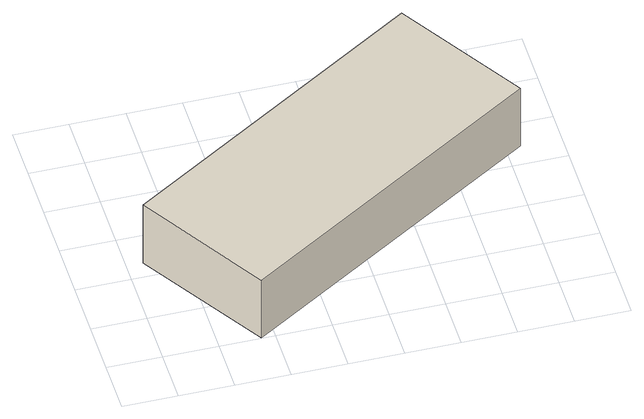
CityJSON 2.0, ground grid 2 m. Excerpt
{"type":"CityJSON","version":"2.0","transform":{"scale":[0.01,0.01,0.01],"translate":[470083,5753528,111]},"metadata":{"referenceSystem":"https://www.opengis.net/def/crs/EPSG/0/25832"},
"CityObjects":{
"building1":{"type":"Building","attributes":{"Gemeindeschluessel":"05711000","BezugspunktDach":"2000","function":"31001_2460","measuredHeight":2.7},"address":[{"country":"Germany","locality":"Bielefeld","thoroughfareNumber":"22","thoroughfareName":"Rudolf-Hardt-Weg"}],"geometry":[{"type":"Solid","lod":"1","boundaries":[[[[0,1,2,3]],[[4,5,6,7]],[[4,7,3,2]],[[5,4,2,1]],[[6,5,1,0]],[[7,6,0,3]]]]}]}
},
"vertices":[
[1161,1157,291],[58,469,291],[349,2,291],[1452,689,291],[349,2,21],[58,469,21],[1161,1157,21],[1452,689,21]
]}
